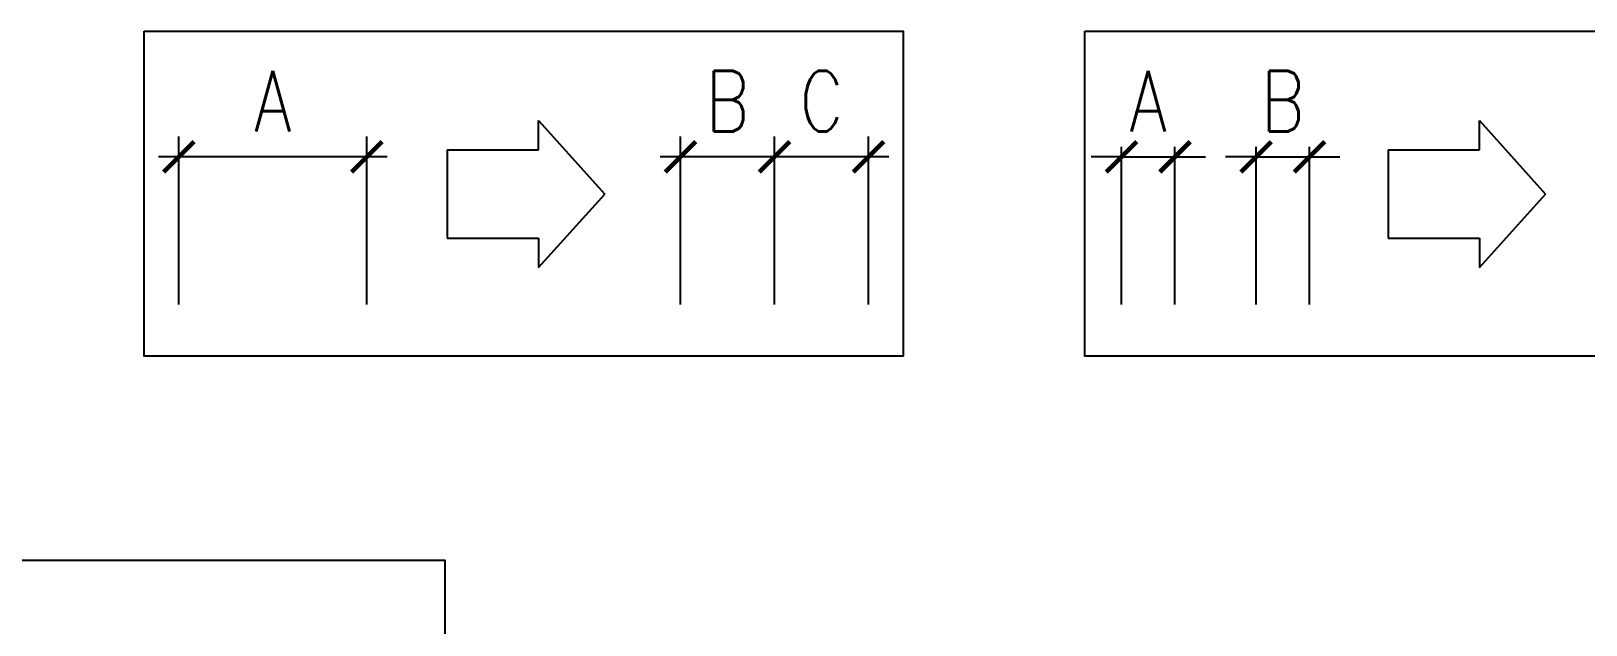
# Model space of a CAD drawing. Header units: millimetres. Extents: x 2848 to 6961, y 1568 to 7914.
# Drawn here: x 3087.2 to 3278.9, y 1712.3 to 1785.6 of the extents above; entities that cross this region are included whole.
import ezdxf

# ---------------------------------------------------------------- set-up
doc = ezdxf.new("R2010")
doc.units = ezdxf.units.MM
doc.header["$PDSIZE"] = -2
doc.styles.add('EasyCutStyleDim', font='romans.shx', dxfattribs={"width": 0.8})
doc.dimstyles.new('Scale_5', dxfattribs={"dimscale": 5, "dimtxt": 3, "dimasz": 1.5, "dimexe": 1, "dimexo": 0, "dimgap": 1.25, "dimtad": 1, "dimdec": 1, "dimrnd": 0.5, "dimzin": 12, "dimdsep": 46, "dimtxsty": 'EasyCutStyleDim', "dimblk": 'ARCHTICK', "dimblk1": 'ARCHTICK', "dimblk2": 'ARCHTICK', "dimcen": 1, "dimdle": 1, "dimclrd": 1, "dimclre": 1, "dimclrt": 3, "dimadec": 3, "dimazin": 0, "dimtfac": 1, "dimtdec": 1, "dimtix": 1, "dimtmove": 0, "dimatfit": 3, "dimfxl": 1, "dimtfill": 1, "dimtolj": 1, "dimtzin": 0, "dimarcsym": 0})

# ---------------------------------------------------------------- blocks, each defined once
blk = doc.blocks.new('_ArchTick')
at = {"color": 0, "linetype": 'ByBlock', "const_width": 0.15}
blk.add_lwpolyline([(-0.5, -0.5), (0.5, 0.5)], dxfattribs=at)
blk = doc.blocks.new('*D7')
at = {"color": 1, "lineweight": -2, "transparency": 16777216}
for p, q in [((3178.87, 1751.85), (3178.87, 1772.56)), ((3190.46, 1751.85), (3190.46, 1772.56)), ((3192.96, 1770.06), (3176.37, 1770.06))]:
    blk.add_line(p, q, dxfattribs=at)
at = {"layer": 'Defpoints', "color": 0, "transparency": 16777216}
for p in [(3178.87, 1770.06), (3178.87, 1751.85), (3190.46, 1751.85)]:
    blk.add_point(p, dxfattribs=at)
at = {"color": 1, "lineweight": -2, "transparency": 16777216, "xscale": 3.75, "yscale": 3.75, "zscale": 3.75, "rotation": 180}
blk.add_blockref('_ArchTick', (3178.87, 1770.06), dxfattribs=at)
at = {"color": 1, "lineweight": -2, "transparency": 16777216, "xscale": 3.75, "yscale": 3.75, "zscale": 3.75}
blk.add_blockref('_ArchTick', (3190.46, 1770.06), dxfattribs=at)
at = {"color": 2, "transparency": 16777216, "insert": (3184.66, 1776.93), "char_height": 7.5, "attachment_point": 5, "style": 'EasyCutStyleDim'}
blk.add_mtext('\\A1;C', dxfattribs=at)
blk = doc.blocks.new('*D8')
at = {"color": 1, "lineweight": -2, "transparency": 16777216}
for p, q in [((3105.44, 1751.85), (3105.44, 1772.56)), ((3128.62, 1751.85), (3128.62, 1772.56)), ((3131.12, 1770.06), (3102.94, 1770.06))]:
    blk.add_line(p, q, dxfattribs=at)
at = {"layer": 'Defpoints', "color": 0, "transparency": 16777216}
for p in [(3105.44, 1770.06), (3105.44, 1751.85), (3128.62, 1751.85)]:
    blk.add_point(p, dxfattribs=at)
at = {"color": 1, "lineweight": -2, "transparency": 16777216, "xscale": 3.75, "yscale": 3.75, "zscale": 3.75, "rotation": 180}
blk.add_blockref('_ArchTick', (3105.44, 1770.06), dxfattribs=at)
at = {"color": 1, "lineweight": -2, "transparency": 16777216, "xscale": 3.75, "yscale": 3.75, "zscale": 3.75}
blk.add_blockref('_ArchTick', (3128.62, 1770.06), dxfattribs=at)
at = {"color": 2, "transparency": 16777216, "insert": (3117.03, 1776.93), "char_height": 7.5, "attachment_point": 5, "style": 'EasyCutStyleDim'}
blk.add_mtext('\\A1;A', dxfattribs=at)
blk = doc.blocks.new('*D9')
at = {"color": 1, "lineweight": -2, "transparency": 16777216}
for p, q in [((3167.28, 1751.85), (3167.28, 1772.56)), ((3178.87, 1751.85), (3178.87, 1772.56)), ((3181.37, 1770.06), (3164.78, 1770.06))]:
    blk.add_line(p, q, dxfattribs=at)
at = {"layer": 'Defpoints', "color": 0, "transparency": 16777216}
for p in [(3167.28, 1770.06), (3167.28, 1751.85), (3178.87, 1751.85)]:
    blk.add_point(p, dxfattribs=at)
at = {"color": 1, "lineweight": -2, "transparency": 16777216, "xscale": 3.75, "yscale": 3.75, "zscale": 3.75, "rotation": 180}
blk.add_blockref('_ArchTick', (3167.28, 1770.06), dxfattribs=at)
at = {"color": 1, "lineweight": -2, "transparency": 16777216, "xscale": 3.75, "yscale": 3.75, "zscale": 3.75}
blk.add_blockref('_ArchTick', (3178.87, 1770.06), dxfattribs=at)
at = {"color": 2, "transparency": 16777216, "insert": (3173.07, 1776.93), "char_height": 7.5, "attachment_point": 5, "style": 'EasyCutStyleDim'}
blk.add_mtext('\\A1;B', dxfattribs=at)
blk = doc.blocks.new('*D10')
at = {"color": 1, "lineweight": -2, "transparency": 16777216}
for p, q in [((3221.64, 1751.85), (3221.64, 1771.31)), ((3228.23, 1751.85), (3228.23, 1771.31)), ((3221.64, 1770.06), (3217.89, 1770.06)), ((3221.64, 1770.06), (3228.23, 1770.06)), ((3228.23, 1770.06), (3231.98, 1770.06))]:
    blk.add_line(p, q, dxfattribs=at)
at = {"layer": 'Defpoints', "color": 0, "transparency": 16777216}
for p in [(3228.23, 1770.06), (3221.64, 1751.85), (3228.23, 1751.85)]:
    blk.add_point(p, dxfattribs=at)
at = {"color": 1, "lineweight": -2, "transparency": 16777216, "xscale": 3.75, "yscale": 3.75, "zscale": 3.75}
blk.add_blockref('_ArchTick', (3221.64, 1770.06), dxfattribs=at)
at = {"color": 1, "lineweight": -2, "transparency": 16777216, "xscale": 3.75, "yscale": 3.75, "zscale": 3.75, "rotation": 180}
blk.add_blockref('_ArchTick', (3228.23, 1770.06), dxfattribs=at)
at = {"color": 2, "transparency": 16777216, "insert": (3224.93, 1776.93), "char_height": 7.5, "attachment_point": 5, "style": 'EasyCutStyleDim'}
blk.add_mtext('\\A1;A', dxfattribs=at)
blk = doc.blocks.new('*D11')
at = {"color": 1, "lineweight": -2, "transparency": 16777216}
for p, q in [((3238.23, 1751.85), (3238.23, 1771.31)), ((3244.82, 1751.85), (3244.82, 1771.31)), ((3238.23, 1770.06), (3234.48, 1770.06)), ((3238.23, 1770.06), (3244.82, 1770.06)), ((3244.82, 1770.06), (3248.57, 1770.06))]:
    blk.add_line(p, q, dxfattribs=at)
at = {"layer": 'Defpoints', "color": 0, "transparency": 16777216}
for p in [(3244.82, 1770.06), (3238.23, 1751.85), (3244.82, 1751.85)]:
    blk.add_point(p, dxfattribs=at)
at = {"color": 1, "lineweight": -2, "transparency": 16777216, "xscale": 3.75, "yscale": 3.75, "zscale": 3.75}
blk.add_blockref('_ArchTick', (3238.23, 1770.06), dxfattribs=at)
at = {"color": 1, "lineweight": -2, "transparency": 16777216, "xscale": 3.75, "yscale": 3.75, "zscale": 3.75, "rotation": 180}
blk.add_blockref('_ArchTick', (3244.82, 1770.06), dxfattribs=at)
at = {"color": 2, "transparency": 16777216, "insert": (3241.52, 1776.93), "char_height": 7.5, "attachment_point": 5, "style": 'EasyCutStyleDim'}
blk.add_mtext('\\A1;B', dxfattribs=at)

msp = doc.modelspace()

# ---------------------------------------------------------------- linework, layer by layer
for p, q in [((3149.79, 1770.91), (3149.79, 1774.54)), ((3149.79, 1774.54), (3157.93, 1765.47)), ((3265.76, 1770.91), (3265.76, 1774.54)), ((3265.76, 1774.54), (3273.89, 1765.47)), ((3138.53, 1770.91), (3149.79, 1770.91)), ((3138.53, 1770.91), (3138.53, 1760.03)), ((3254.5, 1770.91), (3265.76, 1770.91)), ((3254.5, 1770.91), (3254.5, 1760.03)), ((3149.79, 1756.4), (3157.93, 1765.47)), ((3265.76, 1756.4), (3273.89, 1765.47)), ((3138.53, 1760.03), (3149.79, 1760.03)), ((3149.79, 1760.03), (3149.79, 1756.4)), ((3254.5, 1760.03), (3265.76, 1760.03)), ((3265.76, 1760.03), (3265.76, 1756.4))]:
    msp.add_line(p, q)
for points in [[(3101.15, 1785.57), (3194.71, 1785.57), (3194.71, 1745.48), (3101.15, 1745.48)], [(3217.12, 1785.57), (3310.67, 1785.57), (3310.67, 1745.48), (3217.12, 1745.48)], [(2998.28, 1580.29), (3138.28, 1580.29), (3138.28, 1720.29), (2998.28, 1720.29)]]:
    msp.add_lwpolyline(points, close=True)

# ---------------------------------------------------------------- dimensions: what is measured, and where the dimension line sits
for p1, p2, distance, text, override, picture, middle in [((3128.62, 1751.85), (3105.44, 1751.85), -18.21, 'A', {"dimscale": 2.5, "dimclrt": 2, "dimtfill": 0}, '*D8', (3117.03, 1776.93)), ((3178.87, 1751.85), (3167.28, 1751.85), -18.21, 'B', {"dimscale": 2.5, "dimclrt": 2, "dimtfill": 0}, '*D9', (3173.07, 1776.93)), ((3190.46, 1751.85), (3178.87, 1751.85), -18.21, 'C', {"dimscale": 2.5, "dimclrt": 2, "dimtfill": 0}, '*D7', (3184.66, 1776.93)), ((3221.64, 1751.85), (3228.23, 1751.85), 18.21, 'A', {"dimscale": 2.5, "dimexe": 0.5, "dimdle": 0.5, "dimclrt": 2, "dimtfill": 0}, '*D10', (3224.93, 1776.93)), ((3238.23, 1751.85), (3244.82, 1751.85), 18.21, 'B', {"dimscale": 2.5, "dimexe": 0.5, "dimdle": 0.5, "dimclrt": 2, "dimtfill": 0}, '*D11', (3241.52, 1776.93))]:
    dim = msp.add_aligned_dim(p1=p1, p2=p2, distance=distance, text=text, dimstyle='Scale_5', override=override)
    dim.commit()
    dim.dimension.update_dxf_attribs({"geometry": picture, "text_midpoint": middle})

doc.saveas('drawing.dxf')
